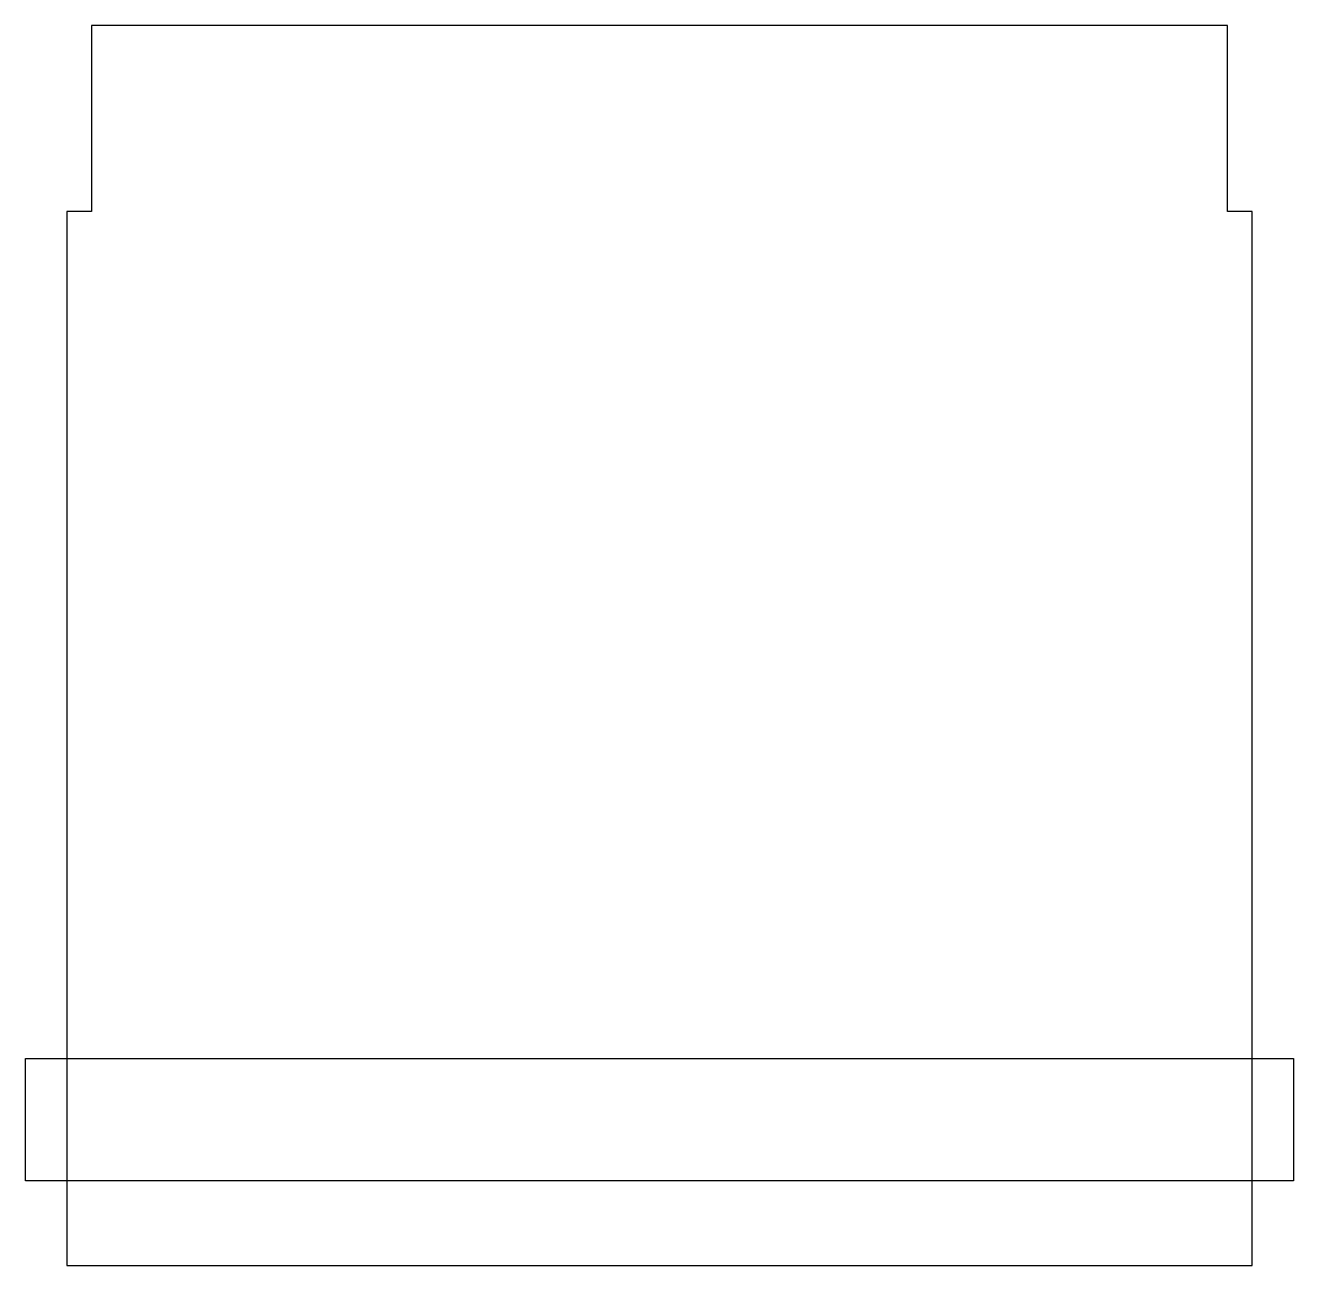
# Model space of a CAD drawing. Extents: x -0.25 to 7.42, y 0 to 7.5.
import ezdxf

# ---------------------------------------------------------------- set-up
doc = ezdxf.new("R2010")
doc.units = 0
doc.layers.add('DadoBack', color=6, linetype='CONTINUOUS')
doc.layers.add('PartCut', color=1, linetype='CONTINUOUS')

msp = doc.modelspace()

# ---------------------------------------------------------------- linework, layer by layer
at = {"layer": 'DadoBack'}
msp.add_lwpolyline([(7.42125, 1.252), (7.42125, 0.512), (-0.25, 0.512), (-0.25, 1.252)], close=True, dxfattribs=at)
at = {"layer": 'PartCut'}
msp.add_lwpolyline([(7.17125, 0), (7.17125, 6.375), (7.02125, 6.375), (7.02125, 7.5), (0.15, 7.5), (0.15, 6.375), (0, 6.375), (0, 0)], close=True, dxfattribs=at)

doc.saveas('drawing.dxf')
